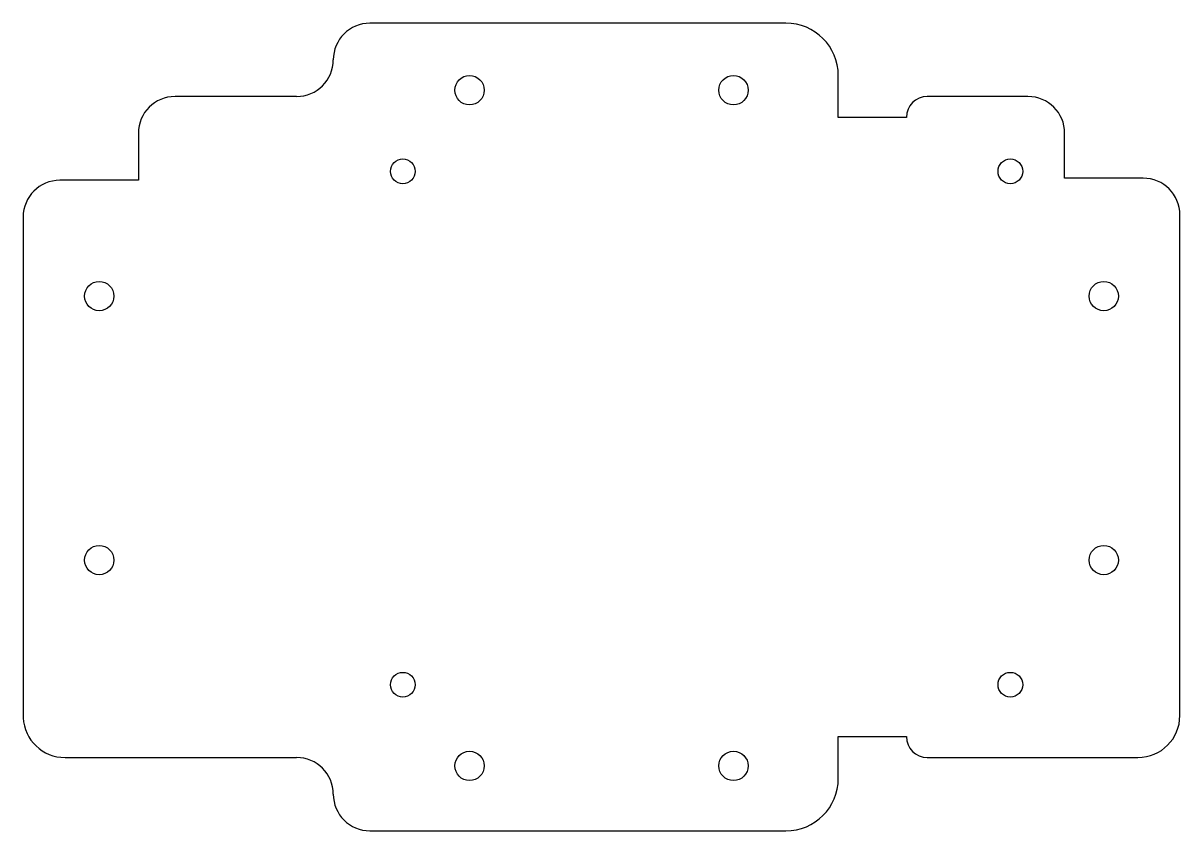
# Model space of a CAD drawing. Header units: millimetres. Extents: x -6.7 to 13.8, y 3.9 to 18.3.
import ezdxf

# ---------------------------------------------------------------- set-up
doc = ezdxf.new("R2010")
doc.units = ezdxf.units.MM

msp = doc.modelspace()

# ---------------------------------------------------------------- linework, layer by layer
at = {"color": 7, "linetype": 'Continuous'}
for p, q in [((6.836, 18.267), (-0.562, 18.267)), ((7.767, 16.591), (7.767, 17.336)), ((-1.866, 16.963), (-4.028, 16.963)), ((11.14, 16.963), (9.35, 16.963)), ((8.978, 16.591), (7.767, 16.591)), ((-4.68, 16.311), (-4.68, 15.473)), ((11.792, 15.511), (11.792, 16.311)), ((-4.68, 15.473), (-6.077, 15.473)), ((13.189, 15.511), (11.792, 15.511)), ((-6.729, 14.821), (-6.729, 5.918)), ((13.841, 5.956), (13.841, 14.859)), ((7.767, 5.583), (8.978, 5.583)), ((7.767, 4.838), (7.767, 5.583)), ((-5.984, 5.211), (-1.866, 5.211)), ((9.35, 5.211), (13.096, 5.211)), ((-0.562, 3.907), (6.836, 3.907))]:
    msp.add_line(p, q, dxfattribs=at)
for centre, radius in [((1.209, 17.075), 0.261), ((5.903, 17.075), 0.261), ((0.023, 15.632), 0.22), ((10.827, 15.632), 0.22), ((-5.375, 13.415), 0.261), ((12.487, 13.415), 0.261), ((-5.375, 8.721), 0.261), ((12.487, 8.721), 0.261), ((0.023, 6.505), 0.22), ((10.827, 6.505), 0.22), ((1.209, 5.061), 0.261), ((5.903, 5.061), 0.261)]:
    msp.add_circle(centre, radius, dxfattribs=at)
for centre, radius, start, end in [((-0.562, 17.615), 0.652, 90, 180), ((6.836, 17.336), 0.931, 0, 90), ((-1.866, 17.615), 0.652, 270, 0), ((-4.028, 16.311), 0.652, 90, 180), ((9.35, 16.591), 0.373, 90, 180), ((11.14, 16.311), 0.652, 0, 90), ((-6.077, 14.821), 0.652, 90, 180), ((13.189, 14.859), 0.652, 0, 90), ((-5.985, 5.956), 0.745, 182.8816, 270.0724), ((13.096, 5.956), 0.745, 270, 0), ((9.35, 5.583), 0.373, 180, 270), ((-1.866, 4.559), 0.652, 0, 90), ((6.836, 4.838), 0.931, 270, 0), ((-0.562, 4.559), 0.652, 180, 270)]:
    msp.add_arc(centre, radius, start, end, dxfattribs=at)

doc.saveas('drawing.dxf')
